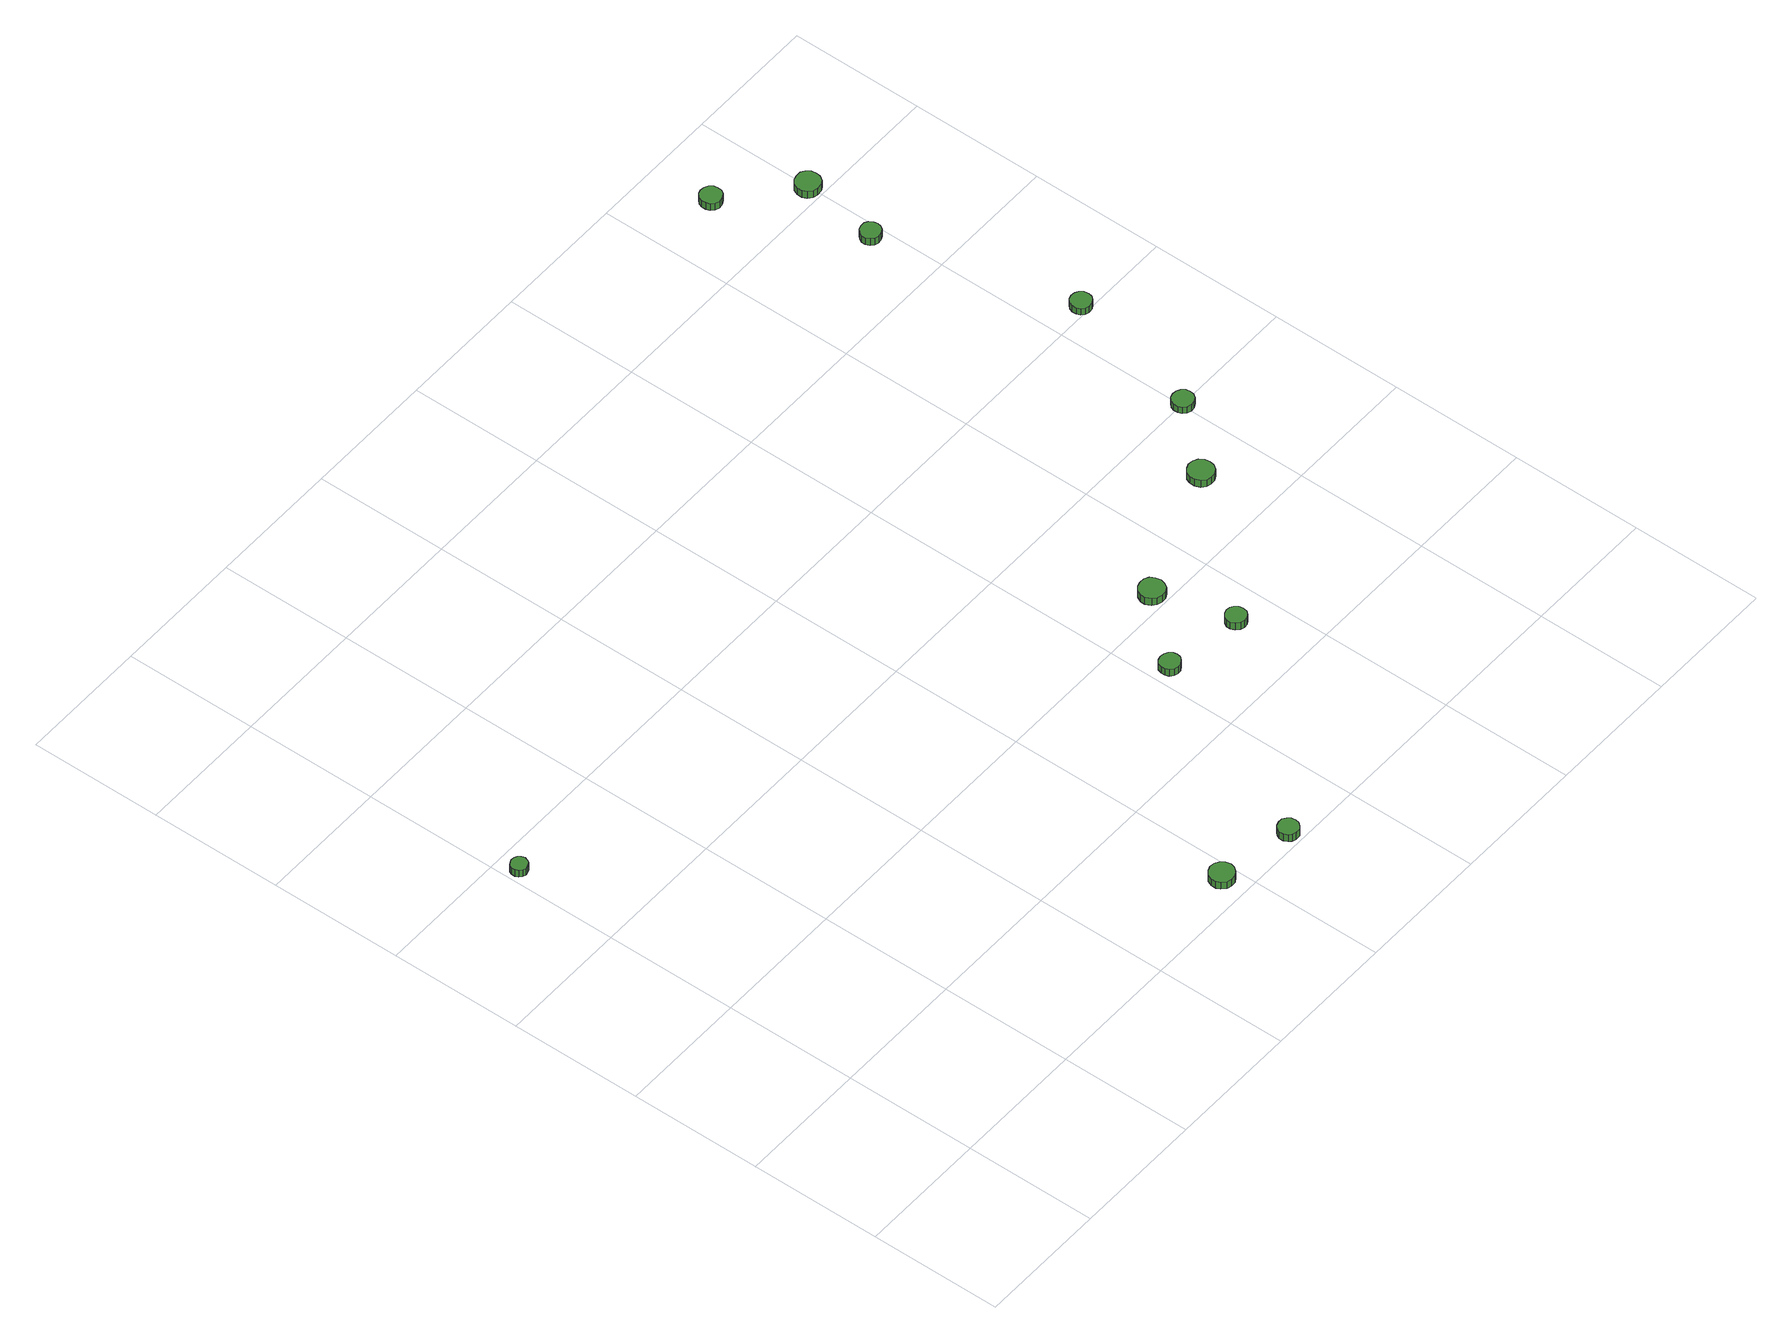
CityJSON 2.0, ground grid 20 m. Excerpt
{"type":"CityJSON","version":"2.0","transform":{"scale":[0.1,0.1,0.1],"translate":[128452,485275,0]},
"CityObjects":{
"tree1":{"type":"SolitaryVegetationObject","attributes":{"function":"something"},"geometry":[{"type":"MultiSurface","lod":"1","boundaries":[[[0,1,2,3,4,5,6,7,8,9,10,11,12,13,14]],[[15,16,17,18,19,20,21,22,23,24,25,26,27,28,29]],[[0,29,28,1]],[[1,28,27,2]],[[2,27,26,3]],[[3,26,25,4]],[[4,25,24,5]],[[5,24,23,6]],[[6,23,22,7]],[[7,22,21,8]],[[8,21,20,9]],[[9,20,19,10]],[[10,19,18,11]],[[11,18,17,12]],[[12,17,16,13]],[[13,16,15,14]],[[14,15,29,0]]]}]},
"tree2":{"type":"SolitaryVegetationObject","attributes":{"function":"something"},"geometry":[{"type":"MultiSurface","lod":"1","boundaries":[[[30,31,32,33,34,35,36,37,38,39,40,41,42,43,44]],[[45,46,47,48,49,50,51,52,53,54,55,56,57,58,59]],[[30,59,58,31]],[[31,58,57,32]],[[32,57,56,33]],[[33,56,55,34]],[[34,55,54,35]],[[35,54,53,36]],[[36,53,52,37]],[[37,52,51,38]],[[38,51,50,39]],[[39,50,49,40]],[[40,49,48,41]],[[41,48,47,42]],[[42,47,46,43]],[[43,46,45,44]],[[44,45,59,30]]]}]},
"tree3":{"type":"SolitaryVegetationObject","attributes":{"function":"something"},"geometry":[{"type":"MultiSurface","lod":"1","boundaries":[[[60,61,62,63,64,65,66,67,68,69,70,71,72,73,74]],[[75,76,77,78,79,80,81,82,83,84,85,86,87,88,89]],[[60,89,88,61]],[[61,88,87,62]],[[62,87,86,63]],[[63,86,85,64]],[[64,85,84,65]],[[65,84,83,66]],[[66,83,82,67]],[[67,82,81,68]],[[68,81,80,69]],[[69,80,79,70]],[[70,79,78,71]],[[71,78,77,72]],[[72,77,76,73]],[[73,76,75,74]],[[74,75,89,60]]]}]},
"tree4":{"type":"SolitaryVegetationObject","attributes":{"function":"something"},"geometry":[{"type":"MultiSurface","lod":"1","boundaries":[[[90,91,92,93,94,95,96,97,98,99,100,101,102,103,104]],[[105,106,107,108,109,110,111,112,113,114,115,116,117,118,119]],[[90,119,118,91]],[[91,118,117,92]],[[92,117,116,93]],[[93,116,115,94]],[[94,115,114,95]],[[95,114,113,96]],[[96,113,112,97]],[[97,112,111,98]],[[98,111,110,99]],[[99,110,109,100]],[[100,109,108,101]],[[101,108,107,102]],[[102,107,106,103]],[[103,106,105,104]],[[104,105,119,90]]]}]},
"tree5":{"type":"SolitaryVegetationObject","attributes":{"function":"something"},"geometry":[{"type":"MultiSurface","lod":"1","boundaries":[[[120,121,122,123,124,125,126,127,128,129,130,131,132,133,134]],[[135,136,137,138,139,140,141,142,143,144,145,146,147,148,149]],[[120,149,148,121]],[[121,148,147,122]],[[122,147,146,123]],[[123,146,145,124]],[[124,145,144,125]],[[125,144,143,126]],[[126,143,142,127]],[[127,142,141,128]],[[128,141,140,129]],[[129,140,139,130]],[[130,139,138,131]],[[131,138,137,132]],[[132,137,136,133]],[[133,136,135,134]],[[134,135,149,120]]]}]},
"tree6":{"type":"SolitaryVegetationObject","attributes":{"function":"something"},"geometry":[{"type":"MultiSurface","lod":"1","boundaries":[[[150,151,152,153,154,155,156,157,158,159,160,161,162,163,164]],[[165,166,167,168,169,170,171,172,173,174,175,176,177,178,179]],[[150,179,178,151]],[[151,178,177,152]],[[152,177,176,153]],[[153,176,175,154]],[[154,175,174,155]],[[155,174,173,156]],[[156,173,172,157]],[[157,172,171,158]],[[158,171,170,159]],[[159,170,169,160]],[[160,169,168,161]],[[161,168,167,162]],[[162,167,166,163]],[[163,166,165,164]],[[164,165,179,150]]]}]},
"tree7":{"type":"SolitaryVegetationObject","attributes":{"function":"something"},"geometry":[{"type":"MultiSurface","lod":"1","boundaries":[[[180,181,182,183,184,185,186,187,188,189,190,191,192,193,194]],[[195,196,197,198,199,200,201,202,203,204,205,206,207,208,209]],[[180,209,208,181]],[[181,208,207,182]],[[182,207,206,183]],[[183,206,205,184]],[[184,205,204,185]],[[185,204,203,186]],[[186,203,202,187]],[[187,202,201,188]],[[188,201,200,189]],[[189,200,199,190]],[[190,199,198,191]],[[191,198,197,192]],[[192,197,196,193]],[[193,196,195,194]],[[194,195,209,180]]]}]},
"tree8":{"type":"SolitaryVegetationObject","attributes":{"function":"something"},"geometry":[{"type":"MultiSurface","lod":"1","boundaries":[[[210,211,212,213,214,215,216,217,218,219,220,221,222,223,224]],[[225,226,227,228,229,230,231,232,233,234,235,236,237,238,239]],[[210,239,238,211]],[[211,238,237,212]],[[212,237,236,213]],[[213,236,235,214]],[[214,235,234,215]],[[215,234,233,216]],[[216,233,232,217]],[[217,232,231,218]],[[218,231,230,219]],[[219,230,229,220]],[[220,229,228,221]],[[221,228,227,222]],[[222,227,226,223]],[[223,226,225,224]],[[224,225,239,210]]]}]},
"tree9":{"type":"SolitaryVegetationObject","attributes":{"function":"something"},"geometry":[{"type":"MultiSurface","lod":"1","boundaries":[[[240,241,242,243,244,245,246,247,248,249,250,251,252,253,254]],[[255,256,257,258,259,260,261,262,263,264,265,266,267,268,269]],[[240,269,268,241]],[[241,268,267,242]],[[242,267,266,243]],[[243,266,265,244]],[[244,265,264,245]],[[245,264,263,246]],[[246,263,262,247]],[[247,262,261,248]],[[248,261,260,249]],[[249,260,259,250]],[[250,259,258,251]],[[251,258,257,252]],[[252,257,256,253]],[[253,256,255,254]],[[254,255,269,240]]]}]},
"tree10":{"type":"SolitaryVegetationObject","attributes":{"function":"something"},"geometry":[{"type":"MultiSurface","lod":"1","boundaries":[[[270,271,272,273,274,275,276,277,278,279,280,281,282,283,284]],[[285,286,287,288,289,290,291,292,293,294,295,296,297,298,299]],[[270,299,298,271]],[[271,298,297,272]],[[272,297,296,273]],[[273,296,295,274]],[[274,295,294,275]],[[275,294,293,276]],[[276,293,292,277]],[[277,292,291,278]],[[278,291,290,279]],[[279,290,289,280]],[[280,289,288,281]],[[281,288,287,282]],[[282,287,286,283]],[[283,286,285,284]],[[284,285,299,270]]]}]},
"tree11":{"type":"SolitaryVegetationObject","attributes":{"function":"something"},"geometry":[{"type":"MultiSurface","lod":"1","boundaries":[[[300,301,302,303,304,305,306,307,308,309,310,311,312,313,314]],[[315,316,317,318,319,320,321,322,323,324,325,326,327,328,329]],[[300,329,328,301]],[[301,328,327,302]],[[302,327,326,303]],[[303,326,325,304]],[[304,325,324,305]],[[305,324,323,306]],[[306,323,322,307]],[[307,322,321,308]],[[308,321,320,309]],[[309,320,319,310]],[[310,319,318,311]],[[311,318,317,312]],[[312,317,316,313]],[[313,316,315,314]],[[314,315,329,300]]]}]},
"tree12":{"type":"SolitaryVegetationObject","attributes":{"function":"something"},"geometry":[{"type":"MultiSurface","lod":"1","boundaries":[[[330,331,332,333,334,335,336,337,338,339,340,341,342,343,344]],[[345,346,347,348,349,350,351,352,353,354,355,356,357,358,359]],[[330,359,358,331]],[[331,358,357,332]],[[332,357,356,333]],[[333,356,355,334]],[[334,355,354,335]],[[335,354,353,336]],[[336,353,352,337]],[[337,352,351,338]],[[338,351,350,339]],[[339,350,349,340]],[[340,349,348,341]],[[341,348,347,342]],[[342,347,346,343]],[[343,346,345,344]],[[344,345,359,330]]]}]}
},
"vertices":[
[28,765,23],[26,770,23],[23,774,23],[19,776,23],[14,777,23],[9,775,23],[5,772,23],[3,767,23],[3,762,23],[5,757,23],[9,754,23],[14,752,23],[19,753,23],[23,755,23],[26,759,23],[26,759,10],[23,755,10],[19,753,10],[14,752,10],[9,754,10],[5,757,10],[3,762,10],[3,767,10],[5,772,10],[9,775,10],[14,777,10],[19,776,10],[23,774,10],[26,770,10],[28,765,10],
[596,38,18],[594,46,18],[589,52,18],[583,56,18],[575,57,18],[568,54,18],[562,49,18],[559,42,18],[559,34,18],[562,28,18],[568,22,18],[575,20,18],[583,21,18],[589,25,18],[594,31,18],[594,31,5],[589,25,5],[583,21,5],[575,20,5],[568,22,5],[562,28,5],[559,34,5],[559,42,5],[562,49,5],[568,54,5],[575,57,5],[583,56,5],[589,52,5],[594,46,5],[596,38,5],
[710,21,17],[709,27,17],[705,32,17],[700,36,17],[693,36,17],[687,34,17],[683,30,17],[680,24,17],[680,18,17],[683,12,17],[687,8,17],[693,6,17],[700,6,17],[705,10,17],[709,15,17],[709,15,4],[705,10,4],[700,6,4],[693,6,4],[687,8,4],[683,12,4],[680,18,4],[680,24,4],[683,30,4],[687,34,4],[693,36,4],[700,36,4],[705,32,4],[709,27,4],[710,21,4],
[842,323,19],[841,329,19],[837,334,19],[831,337,19],[825,338,19],[819,336,19],[814,332,19],[812,326,19],[812,320,19],[814,314,19],[819,310,19],[825,308,19],[831,308,19],[837,312,19],[841,317,19],[841,317,6],[837,312,6],[831,308,6],[825,308,6],[819,310,6],[814,314,6],[812,320,6],[812,326,6],[814,332,6],[819,336,6],[825,338,6],[831,337,6],[837,334,6],[841,329,6],[842,323,6],
[960,307,18],[959,313,18],[955,318,18],[950,321,18],[944,322,18],[938,320,18],[933,316,18],[930,310,18],[930,304,18],[933,298,18],[938,293,18],[944,291,18],[950,292,18],[955,295,18],[959,300,18],[959,300,5],[955,295,5],[950,292,5],[944,291,5],[938,293,5],[933,298,5],[930,304,5],[930,310,5],[933,316,5],[938,320,5],[944,322,5],[950,321,5],[955,318,5],[959,313,5],[960,307,5],
[932,421,19],[930,429,19],[926,436,19],[919,440,19],[911,440,19],[904,438,19],[898,433,19],[894,425,19],[894,418,19],[898,410,19],[904,405,19],[911,403,19],[919,403,19],[926,407,19],[930,414,19],[930,414,6],[926,407,6],[919,403,6],[911,403,6],[904,405,6],[898,410,6],[894,418,6],[894,425,6],[898,433,6],[904,438,6],[911,440,6],[919,440,6],[926,436,6],[930,429,6],[932,421,6],
[1136,502,18],[1135,509,18],[1130,516,18],[1123,520,18],[1115,521,18],[1108,518,18],[1102,513,18],[1099,506,18],[1099,498,18],[1102,490,18],[1108,485,18],[1115,483,18],[1123,483,18],[1130,487,18],[1135,494,18],[1135,494,5],[1130,487,5],[1123,483,5],[1115,483,5],[1108,485,5],[1102,490,5],[1099,498,5],[1099,506,5],[1102,513,5],[1108,518,5],[1115,521,5],[1123,520,5],[1130,516,5],[1135,509,5],[1136,502,5],
[1218,599,17],[1217,606,17],[1213,611,17],[1207,614,17],[1201,615,17],[1194,613,17],[1189,608,17],[1187,602,17],[1187,596,17],[1189,590,17],[1194,585,17],[1201,583,17],[1207,584,17],[1213,587,17],[1217,593,17],[1217,593,5],[1213,587,5],[1207,584,5],[1201,583,5],[1194,585,5],[1189,590,5],[1187,596,5],[1187,602,5],[1189,608,5],[1194,613,5],[1201,615,5],[1207,614,5],[1213,611,5],[1217,606,5],[1218,599,5],
[1117,1306,17],[1116,1313,17],[1112,1318,17],[1106,1321,17],[1099,1322,17],[1093,1320,17],[1088,1315,17],[1086,1309,17],[1086,1303,17],[1088,1297,17],[1093,1292,17],[1099,1290,17],[1106,1291,17],[1112,1294,17],[1116,1300,17],[1116,1300,4],[1112,1294,4],[1106,1291,4],[1099,1290,4],[1093,1292,4],[1088,1297,4],[1086,1303,4],[1086,1309,4],[1088,1315,4],[1093,1320,4],[1099,1322,4],[1106,1321,4],[1112,1318,4],[1116,1313,4],[1117,1306,4],
[1271,811,17],[1270,818,17],[1266,823,17],[1261,826,17],[1254,827,17],[1248,825,17],[1243,820,17],[1241,814,17],[1241,808,17],[1243,802,17],[1248,798,17],[1254,796,17],[1261,797,17],[1266,800,17],[1270,805,17],[1270,805,5],[1266,800,5],[1261,797,5],[1254,796,5],[1248,798,5],[1243,802,5],[1241,808,5],[1241,814,5],[1243,820,5],[1248,825,5],[1254,827,5],[1261,826,5],[1266,823,5],[1270,818,5],[1271,811,5],
[1196,1103,18],[1195,1109,18],[1191,1115,18],[1186,1118,18],[1179,1118,18],[1173,1116,18],[1169,1112,18],[1166,1106,18],[1166,1100,18],[1169,1094,18],[1173,1090,18],[1179,1088,18],[1186,1089,18],[1191,1092,18],[1195,1097,18],[1195,1097,5],[1191,1092,5],[1186,1089,5],[1179,1088,5],[1173,1090,5],[1169,1094,5],[1166,1100,5],[1166,1106,5],[1169,1112,5],[1173,1116,5],[1179,1118,5],[1186,1118,5],[1191,1115,5],[1195,1109,5],[1196,1103,5],
[1216,1221,18],[1215,1229,18],[1210,1235,18],[1204,1239,18],[1196,1239,18],[1189,1237,18],[1183,1232,18],[1180,1225,18],[1180,1217,18],[1183,1210,18],[1189,1205,18],[1196,1203,18],[1204,1204,18],[1210,1207,18],[1215,1214,18],[1215,1214,5],[1210,1207,5],[1204,1204,5],[1196,1203,5],[1189,1205,5],[1183,1210,5],[1180,1217,5],[1180,1225,5],[1183,1232,5],[1189,1237,5],[1196,1239,5],[1204,1239,5],[1210,1235,5],[1215,1229,5],[1216,1221,5]
]}
